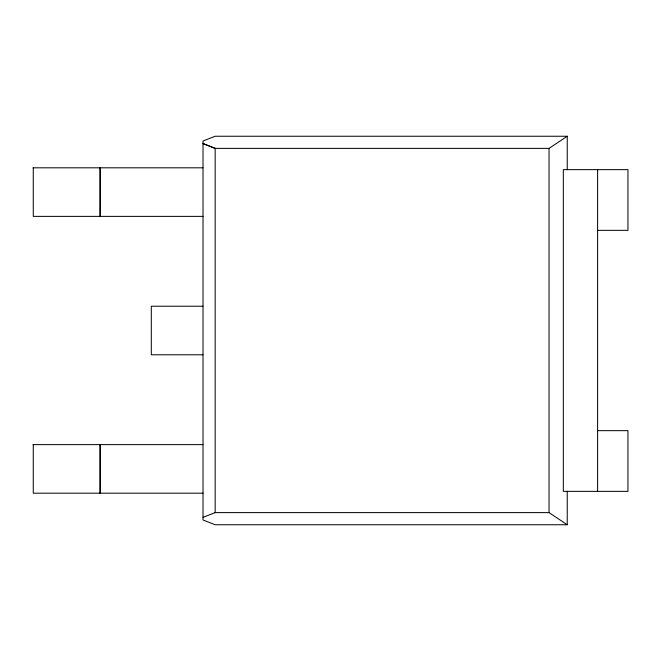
<?xml version="1.0" encoding="UTF-8"?>
<svg xmlns="http://www.w3.org/2000/svg" width="661" height="661" viewBox="0 0 661 661"><rect width="100%" height="100%" fill="white"/><g stroke="black" fill="none" stroke-linecap="round" stroke-linejoin="round"><path stroke-width="0.99" d="M203.018 143.635L215.164 148.386L549.035 148.386L567.245 136.249L567.245 169.637M203.018 517.365L215.164 512.614L549.035 512.614L567.245 524.751L567.245 491.363M567.245 136.249L215.164 136.249L203.018 141L203.018 520L215.164 524.751L567.245 524.751M33.05 167.811L203.018 167.811M203.018 216.378L33.265 216.378L33.265 167.811M597.602 230.342L627.95 230.342L627.95 169.637L563.321 169.637L563.321 491.363L627.95 491.363L627.95 430.658L597.602 430.658M203.018 306.217L151.303 306.217L151.303 354.783L203.018 354.783M33.05 444.622L203.018 444.622M203.018 493.189L33.265 493.189L33.265 444.622M203.018 143.478L215.164 148.386L215.164 512.614M597.602 169.637L597.602 491.363M549.035 148.386L549.035 512.614M100.439 167.811L100.439 216.378M100.439 444.622L100.439 493.189M99.844 167.811L99.844 216.378M99.844 444.622L99.844 493.189"/></g></svg>
